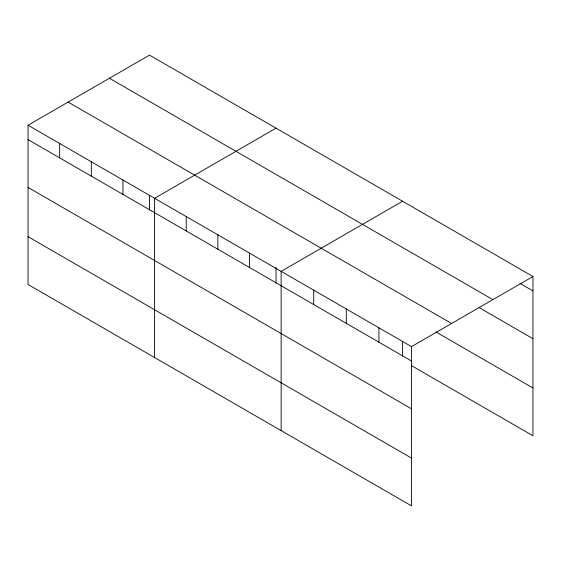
<?xml version="1.0" encoding="UTF-8"?>
<svg xmlns="http://www.w3.org/2000/svg" width="561" height="561" viewBox="0 0 561 561"><rect width="100%" height="100%" fill="white"/><g stroke="black" fill="none" stroke-linecap="round" stroke-linejoin="round"><path stroke-width="0.84" d="M28.05 125.236L411.501 346.621L411.501 505.882L28.05 284.497L28.05 125.236L149.499 55.118L532.95 276.503L532.95 435.764L411.669 365.744M276.033 128.174L154.591 198.292L154.591 357.553M402.574 201.231L281.131 271.349L281.131 430.61M411.501 346.621L532.95 276.503M520.061 283.445L532.95 290.886M109.416 78.252L492.874 299.637M479.136 307.624L532.95 338.697M68.126 102.095L451.584 323.48M435.925 331.944L532.95 387.96M28.05 139.619L411.501 361.003M28.05 187.43L411.501 408.815M28.05 236.686L411.501 458.071M402.574 341.369L402.574 356.151M378.906 327.799L378.906 342.189M346.319 308.985L346.319 323.367M313.725 290.163L313.725 304.553M276.033 267.443L276.033 283.095M249.491 253.081L249.491 267.471M217.857 234.821L217.857 249.203M186.224 216.553L186.224 230.943M149.499 195.256L149.499 210.038M122.957 180.025L122.957 194.415M91.317 161.764L91.317 176.147M59.683 143.497L59.683 157.886"/></g></svg>
